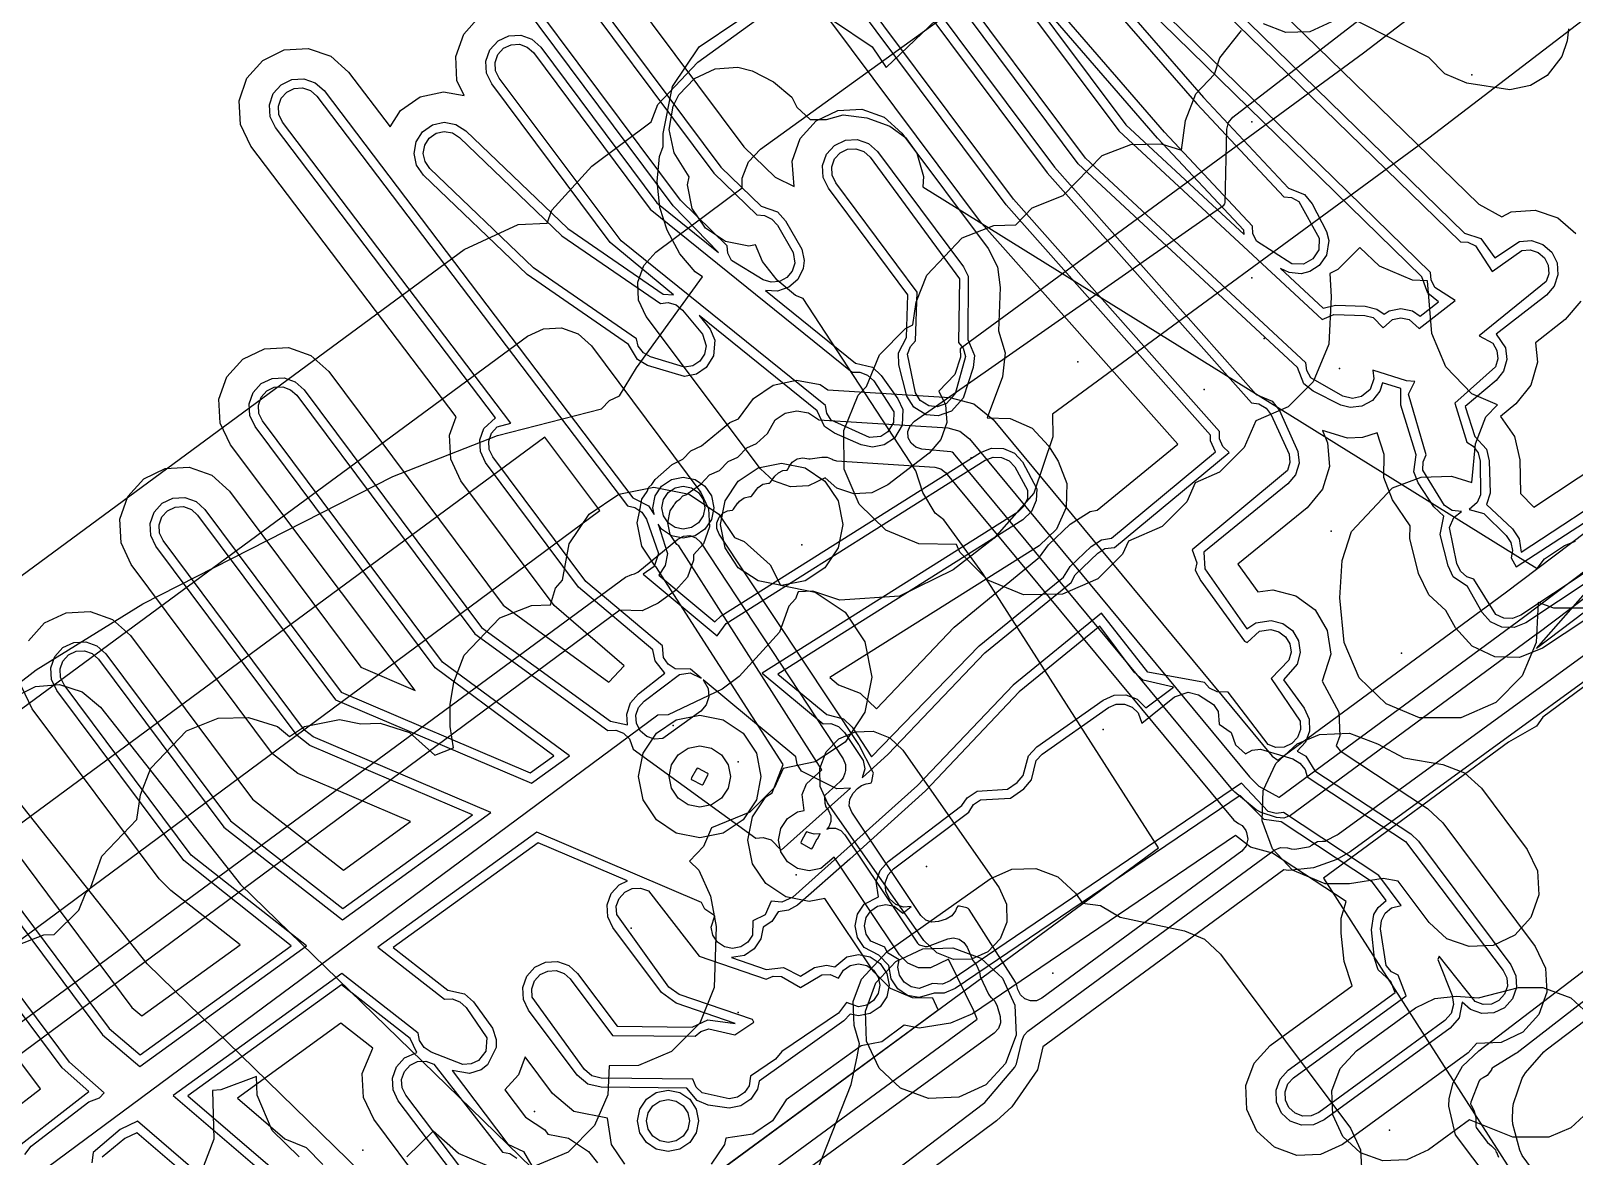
# Model space of a CAD drawing. Header units: metres. Extents: x 8738 to 9560, y -8972 to -7699.
# Drawn here: x 9030.6 to 9081, y -8080.3 to -8043.6 of the extents above; entities that cross this region are included whole.
import ezdxf

# ---------------------------------------------------------------- set-up
doc = ezdxf.new("R2010")
doc.units = ezdxf.units.M
for name, color, linetype in [('AI_GREENING_EXCLUSIONS', 1, 'Continuous'), ('AI_GREENING_LAWN', 82, 'Continuous'), ('AI_GREENING_REJECTED', 6, 'Continuous')]:
    doc.layers.add(name, color=color, linetype=linetype)

msp = doc.modelspace()

# ---------------------------------------------------------------- linework, layer by layer
at = {"layer": 'AI_GREENING_EXCLUSIONS'}
for points in [[(9135.623, -8002.253), (9120.149, -8013.518), (9076.249, -8047.119), (9063.963, -8056.126), (9063.981, -8056.862), (9063.352, -8058.709), (9062.065, -8060.175), (9060.716, -8061.209), (9058.965, -8062.071), (9057.019, -8062.197), (9056.141, -8061.899), (9055.655, -8061.923), (9055.572, -8062.153), (9055.355, -8062.393), (9055.049, -8063.245), (9053.738, -8064.69), (9053.176, -8065.106), (9051.411, -8065.939), (9051.081, -8065.955), (9011.834, -8095.018)], [(9009.423, -8076.766), (9044.757, -8050.755), (9046.514, -8049.937), (9047.463, -8049.893), (9047.614, -8049.47), (9048.923, -8048.024), (9050.858, -8046.587), (9051.08, -8046.019), (9052.379, -8044.636), (9063.247, -8036.78), (9103.775, -8005.955)], [(9118.053, -8010.714), (9074.126, -8044.337), (9060.946, -8053.998), (9060.966, -8054.27), (9060.779, -8054.83), (9060.255, -8055.377), (9060.473, -8055.819), (9060.511, -8056.403), (9060.322, -8056.957), (9059.936, -8057.397), (9058.587, -8058.431), (9058.062, -8058.69), (9057.478, -8058.727), (9056.924, -8058.539), (9056.542, -8058.204), (9055.995, -8058.469), (9055.41, -8058.498), (9054.859, -8058.301), (9054.425, -8057.908), (9050.701, -8052.932), (9050.45, -8052.403), (9050.421, -8051.819), (9050.618, -8051.267), (9051.01, -8050.833), (9053.836, -8048.736), (9053.833, -8048.417), (9054.04, -8047.887), (9054.43, -8047.472), (9065.332, -8039.592)], [(9045.67, -8086.273), (9060.23, -8075.569), (9060.053, -8075.186), (9059.388, -8075.179), (9058.677, -8074.879), (9058.133, -8074.334), (9056.526, -8071.935), (9056.021, -8072.036), (9055.256, -8071.884), (9054.607, -8071.45), (9054.173, -8070.801), (9054.021, -8070.036), (9054.173, -8069.271), (9054.607, -8068.622), (9054.812, -8068.484), (9055.174, -8067.562), (9051.012, -8061.097), (9050.992, -8061.083), (9050.558, -8060.434), (9050.406, -8059.669), (9050.485, -8059.271), (9050.486, -8059.233), (9050.499, -8059.2), (9050.558, -8058.904), (9050.731, -8058.645), (9050.786, -8058.513), (9050.881, -8058.42), (9050.992, -8058.255), (9051.544, -8057.764), (9051.894, -8057.597), (9052.15, -8057.323), (9052.501, -8057.156), (9053.423, -8056.399), (9053.714, -8056.275), (9054.198, -8055.617), (9054.842, -8055.175), (9055.605, -8055.014), (9056.373, -8055.157), (9056.633, -8055.327), (9060.612, -8055.577), (9061.396, -8055.792), (9062.026, -8056.297), (9071.137, -8067.287), (9071.319, -8067.418), (9078.75, -8061.955), (9138.383, -8016.924)], [(9046.259, -8087.08), (9061.502, -8075.875), (9061.4, -8075.6), (9060.567, -8073.913), (9059.976, -8074.204), (9059.591, -8074.2), (9059.236, -8074.05), (9058.964, -8073.777), (9056.83, -8070.591), (9056.404, -8070.96), (9056.021, -8071.036), (9055.638, -8070.96), (9055.314, -8070.743), (9055.097, -8070.419), (9055.021, -8070.036), (9055.097, -8069.653), (9055.314, -8069.329), (9055.638, -8069.112), (9055.861, -8069.068), (9055.795, -8068.544), (9055.932, -8068.189), (9056.433, -8067.736), (9051.764, -8060.42), (9051.699, -8060.376), (9051.482, -8060.052), (9051.406, -8059.669), (9051.482, -8059.286), (9051.598, -8059.112), (9051.616, -8059.071), (9051.646, -8059.041), (9051.699, -8058.962), (9051.791, -8058.897), (9051.893, -8058.796), (9051.993, -8058.755), (9052.482, -8058.41), (9052.769, -8058.11), (9053.088, -8057.969), (9053.376, -8057.669), (9053.695, -8057.528), (9053.982, -8057.229), (9054.302, -8057.087), (9054.655, -8056.757), (9054.914, -8056.315), (9055.236, -8056.095), (9055.617, -8056.014), (9056.001, -8056.086), (9056.328, -8056.299), (9056.336, -8056.31), (9060.549, -8056.575), (9060.941, -8056.683), (9061.256, -8056.935), (9070.398, -8067.962), (9070.708, -8068.27), (9071.361, -8068.624), (9071.366, -8068.624), (9079.347, -8062.757), (9138.983, -8017.725)], [(9057.445, -8039.747), (9063.792, -8048.249), (9070.464, -8055.756), (9070.706, -8055.789), (9070.942, -8055.926), (9071.108, -8056.143), (9071.693, -8057.427), (9071.719, -8057.699), (9071.638, -8057.96), (9068.523, -8060.557), (9068.674, -8060.984), (9068.622, -8061.223), (9068.807, -8061.565), (9070.233, -8063.54), (9070.32, -8063.579), (9070.722, -8063.212), (9071.09, -8063.16), (9071.355, -8063.227), (9071.574, -8063.39), (9071.714, -8063.624), (9071.754, -8063.894), (9071.687, -8064.159), (9071.109, -8064.754), (9072.052, -8066.151), (9072.062, -8066.424), (9071.967, -8066.68), (9071.78, -8066.88), (9071.532, -8066.994), (9071.259, -8067.004), (9071.003, -8066.908), (9069.705, -8065.201), (9069.337, -8065.192), (9069.093, -8065.069), (9068.933, -8064.884), (9067.076, -8064.551), (9065.569, -8062.621), (9062.676, -8064.975), (9059.559, -8068.249), (9055.483, -8071.895), (9055.13, -8072.061), (9054.782, -8072.027), (9054.585, -8072.475), (9054.181, -8072.672), (9054.167, -8073.138), (9054.015, -8073.365), (9053.788, -8073.517), (9053.52, -8073.57), (9053.252, -8073.517), (9053.025, -8073.365), (9052.873, -8073.138), (9052.82, -8072.87), (9052.938, -8072.505), (9052.608, -8072.283), (9052.5, -8072.063), (9047.129, -8069.775), (9041.934, -8073.53), (9044.112, -8075.229), (9044.356, -8075.217), (9044.613, -8075.309), (9044.816, -8075.493), (9045.488, -8076.49), (9045.456, -8076.927), (9045.226, -8077.222), (9044.979, -8077.339), (9044.706, -8077.352), (9043.679, -8076.951), (9043.452, -8076.799), (9043.3, -8076.572), (9043.252, -8076.333), (9040.753, -8074.385), (9035.248, -8078.364), (9038.372, -8081.047)], [(9057.685, -8039.568), (9064.025, -8048.059), (9070.62, -8055.481), (9071.14, -8055.701), (9071.377, -8056.011), (9071.981, -8057.342), (9072.017, -8057.73), (9071.902, -8058.103), (9071.653, -8058.403), (9068.909, -8060.63), (9068.934, -8061.17), (9070.31, -8063.134), (9070.607, -8062.935), (9071.105, -8062.86), (9071.484, -8062.956), (9071.797, -8063.188), (9071.997, -8063.523), (9072.054, -8063.909), (9071.958, -8064.288), (9071.509, -8064.796), (9072.182, -8065.728), (9072.344, -8066.082), (9072.358, -8066.472), (9072.222, -8066.838), (9071.952, -8067.126), (9072.24, -8067.286), (9072.533, -8067.77), (9075.661, -8069.831), (9075.912, -8070.068), (9078.927, -8074.105), (9079.095, -8074.458), (9079.115, -8074.847), (9078.985, -8075.215), (9078.724, -8075.505), (9078.372, -8075.673), (9077.982, -8075.693), (9077.614, -8075.563), (9077.348, -8075.324), (9077.242, -8075.838), (9076.954, -8076.166), (9072.841, -8079.161), (9072.487, -8079.325), (9072.097, -8079.341), (9071.731, -8079.206), (9071.444, -8078.942), (9071.28, -8078.587), (9071.264, -8078.198), (9071.399, -8077.831), (9071.664, -8077.545), (9075.15, -8075.005), (9075.01, -8074.651), (9074.596, -8074.265), (9074.48, -8073.893), (9074.381, -8072.964), (9074.457, -8072.461), (9074.597, -8072.23), (9074.864, -8072.007), (9074.414, -8071.405), (9071.433, -8069.44), (9070.873, -8069.361), (9070.09, -8068.58), (9060.792, -8074.878), (9060.432, -8075.029), (9060.099, -8075.032), (9059.616, -8075.175), (9059.233, -8075.099), (9058.909, -8074.882), (9058.692, -8074.558), (9058.625, -8074.128), (9058.292, -8073.785), (9057.816, -8073.538), (9057.599, -8073.214), (9057.523, -8072.831), (9057.599, -8072.448), (9057.816, -8072.124), (9058.281, -8071.879), (9058.208, -8071.387), (9058.336, -8071.019), (9058.595, -8070.727), (9061.009, -8068.899), (9061.176, -8068.651), (9061.501, -8068.436), (9062.499, -8068.364), (9062.807, -8068.147), (9063.002, -8067.92), (9063.181, -8067.275), (9063.456, -8066.983), (9065.618, -8065.461), (9065.974, -8065.303), (9066.364, -8065.293), (9066.728, -8065.434), (9067.016, -8065.715), (9067.921, -8065.035), (9066.922, -8064.809), (9066.634, -8064.549), (9065.516, -8063.051), (9062.881, -8065.195), (9059.815, -8068.419), (9057.351, -8070.651), (9055.642, -8072.153), (9055.343, -8072.316), (9055.011, -8072.368), (9054.797, -8072.687), (9054.519, -8072.873), (9054.444, -8073.253), (9054.227, -8073.577), (9053.903, -8073.794), (9053.486, -8073.863), (9054.62, -8074.252), (9055.182, -8074.188), (9055.739, -8074.478), (9056.197, -8074.187), (9056.58, -8074.111), (9056.855, -8074.165), (9057.247, -8073.846), (9057.63, -8073.77), (9058.013, -8073.846), (9058.337, -8074.063), (9058.554, -8074.387), (9058.63, -8074.77), (9058.554, -8075.153), (9058.337, -8075.477), (9058.013, -8075.694), (9057.63, -8075.77), (9057.358, -8075.716), (9057.154, -8075.929), (9054.386, -8077.903), (9054.334, -8078.163), (9054.117, -8078.487), (9053.793, -8078.704), (9053.41, -8078.78), (9052.725, -8078.683), (9052.363, -8078.537), (9052.028, -8078.132), (9049.228, -8078.102), (9048.786, -8077.994), (9048.438, -8077.701), (9046.856, -8075.582), (9046.688, -8075.23), (9046.667, -8074.84), (9046.797, -8074.472), (9047.059, -8074.182), (9047.411, -8074.014), (9047.8, -8073.994), (9048.168, -8074.124), (9048.458, -8074.385), (9049.744, -8076.108), (9052.194, -8076.134), (9052.707, -8075.897), (9053.601, -8076.017), (9051.672, -8075.356), (9051.195, -8075.008), (9049.613, -8072.889), (9049.445, -8072.537), (9049.425, -8072.147), (9049.555, -8071.779), (9049.816, -8071.489), (9050.086, -8071.361), (9047.168, -8070.117), (9042.434, -8073.539), (9044.216, -8074.929), (9044.768, -8075.052), (9045.057, -8075.314), (9045.679, -8076.166), (9045.802, -8076.537), (9045.798, -8076.807), (9045.518, -8077.366), (9045.303, -8077.53), (9044.932, -8077.652), (9044.365, -8077.558), (9046.178, -8079.954), (9046.686, -8080.202), (9046.966, -8080.666)], [(9048.643, -8040.372), (9053.891, -8047.401), (9054.911, -8048.392), (9055.533, -8048.694), (9055.468, -8047.864), (9055.729, -8047.129), (9056.251, -8046.549), (9056.955, -8046.213), (9057.734, -8046.172), (9058.47, -8046.433), (9059.05, -8046.955), (9061.861, -8050.72), (9062.167, -8051.32), (9062.257, -8051.987), (9062.207, -8053.404), (9062.417, -8054.126), (9062.331, -8054.902), (9061.834, -8056.25), (9062.585, -8056.27), (9063.297, -8056.588), (9063.834, -8057.154), (9064.154, -8057.662), (9064.433, -8058.39), (9064.412, -8059.17), (9064.095, -8059.883), (9063.528, -8060.42), (9056.698, -8064.724), (9056.981, -8064.958), (9057.681, -8065.234), (9058.214, -8065.749), (9060.751, -8063.082), (9063.538, -8060.792), (9063.834, -8060.396), (9064.541, -8059.719), (9065.2, -8059.3), (9065.429, -8059.26), (9068.054, -8057.11), (9061.646, -8049.888), (9055.281, -8041.363)], [(9061.734, -8040.49), (9066.355, -8046.678), (9070.219, -8050.261), (9070.212, -8050.116), (9067.398, -8047.118), (9064.062, -8043.276)], [(9028.351, -8070.231), (9032.946, -8076.385), (9034.157, -8077.425), (9039.603, -8073.488), (9035.838, -8070.522), (9031.689, -8064.964), (9031.572, -8064.718), (9031.557, -8064.445), (9031.649, -8064.188), (9031.831, -8063.985), (9032.078, -8063.867), (9032.351, -8063.853), (9032.608, -8063.944), (9032.811, -8064.127), (9036.904, -8069.609), (9040.784, -8072.634), (9045.626, -8069.134), (9039.827, -8066.663), (9039.541, -8066.437), (9034.925, -8060.255), (9034.808, -8060.009), (9034.794, -8059.736), (9034.885, -8059.479), (9035.068, -8059.276), (9035.314, -8059.158), (9035.587, -8059.144), (9035.844, -8059.235), (9036.047, -8059.418), (9040.55, -8065.449), (9046.95, -8068.176), (9048.195, -8067.277), (9044.047, -8064.224), (9038.165, -8056.346), (9038.048, -8056.1), (9038.034, -8055.827), (9038.125, -8055.569), (9038.308, -8055.366), (9038.554, -8055.249), (9038.827, -8055.235), (9039.084, -8055.326), (9039.287, -8055.509), (9045.105, -8063.302), (9049.44, -8066.451), (9049.701, -8066.441), (9049.957, -8066.536), (9050.157, -8066.722), (9050.275, -8067.057), (9054.275, -8069.963), (9054.518, -8069.943), (9054.778, -8070.027), (9055.11, -8070.358), (9057.373, -8068.339), (9056.925, -8068.352), (9055.771, -8067.781), (9055.626, -8067.55), (9055.585, -8067.309), (9052.555, -8064.794), (9052.723, -8065.084), (9052.743, -8065.356), (9052.657, -8065.615), (9052.478, -8065.822), (9051.244, -8066.717), (9050.972, -8066.737), (9050.713, -8066.651), (9050.506, -8066.472), (9050.383, -8066.228), (9050.363, -8065.956), (9050.449, -8065.697), (9050.628, -8065.49), (9051.78, -8064.623), (9052.134, -8064.575), (9052.492, -8064.741), (9052.142, -8064.451), (9051.641, -8064.444), (9051.414, -8064.292), (9051.262, -8064.065), (9051.23, -8063.693), (9048.731, -8061.593), (9045.691, -8057.521), (9045.573, -8057.275), (9045.559, -8057.002), (9045.65, -8056.745), (9045.833, -8056.542), (9046.276, -8056.414), (9038.826, -8046.59), (9038.706, -8046.345), (9038.69, -8046.072), (9038.779, -8045.814), (9038.961, -8045.61), (9039.206, -8045.49), (9039.479, -8045.474), (9039.737, -8045.563), (9039.941, -8045.745), (9050.089, -8059.118), (9050.328, -8059.168), (9050.553, -8059.323), (9050.702, -8059.553), (9051.097, -8060.679), (9050.954, -8061.103), (9050.595, -8061.347), (9053.017, -8063.357), (9053.309, -8062.959), (9061.769, -8057.628), (9062.024, -8057.53), (9062.297, -8057.538), (9062.546, -8057.649), (9062.734, -8057.847), (9063.152, -8058.61), (9063.145, -8058.883), (9063.033, -8059.132), (9062.835, -8059.32), (9054.489, -8064.579), (9056.479, -8066.232), (9056.724, -8066.227), (9056.978, -8066.327), (9057.174, -8066.517), (9057.787, -8067.435), (9057.832, -8067.704), (9057.753, -8067.995), (9058.601, -8067.228), (9061.758, -8063.917), (9064.577, -8061.623), (9064.707, -8061.366), (9065.44, -8060.658), (9065.67, -8060.512), (9065.991, -8060.476), (9069.729, -8057.374), (9069.529, -8057.181), (9069.421, -8056.931), (9069.417, -8056.686), (9062.688, -8049.11), (9056.323, -8040.585)], [(9028.591, -8070.051), (9033.166, -8076.179), (9034.173, -8077.044), (9039.103, -8073.479), (9035.598, -8070.701), (9031.449, -8065.144), (9031.281, -8064.792), (9031.261, -8064.402), (9031.391, -8064.034), (9031.652, -8063.744), (9032.004, -8063.576), (9032.394, -8063.556), (9032.762, -8063.686), (9033.052, -8063.947), (9037.12, -8069.397), (9040.791, -8072.259), (9045.02, -8069.202), (9039.71, -8066.939), (9039.301, -8066.617), (9034.685, -8060.435), (9034.517, -8060.083), (9034.497, -8059.693), (9034.627, -8059.325), (9034.888, -8059.035), (9035.24, -8058.867), (9035.63, -8058.847), (9035.998, -8058.977), (9036.288, -8059.238), (9040.742, -8065.204), (9046.912, -8067.834), (9047.684, -8067.276), (9043.807, -8064.404), (9037.925, -8056.526), (9037.757, -8056.173), (9037.737, -8055.784), (9037.867, -8055.416), (9038.128, -8055.126), (9038.48, -8054.958), (9038.87, -8054.938), (9039.238, -8055.068), (9039.528, -8055.329), (9045.319, -8063.086), (9049.53, -8066.145), (9050.091, -8066.272), (9050.066, -8065.919), (9050.188, -8065.549), (9050.443, -8065.253), (9051.311, -8064.577), (9050.985, -8064.18), (9050.914, -8063.821), (9048.49, -8061.773), (9045.45, -8057.701), (9045.282, -8057.349), (9045.262, -8056.959), (9045.392, -8056.591), (9045.771, -8056.245), (9038.587, -8046.772), (9038.416, -8046.421), (9038.393, -8046.031), (9038.521, -8045.662), (9038.78, -8045.371), (9039.13, -8045.2), (9039.52, -8045.177), (9039.889, -8045.304), (9040.181, -8045.563), (9050.266, -8058.854), (9050.768, -8059.114), (9050.953, -8059.399), (9050.909, -8059.178), (9050.985, -8058.795), (9051.202, -8058.471), (9051.526, -8058.254), (9051.909, -8058.178), (9052.292, -8058.254), (9052.616, -8058.471), (9052.833, -8058.795), (9052.909, -8059.178), (9052.833, -8059.561), (9052.616, -8059.885), (9052.292, -8060.102), (9051.909, -8060.178), (9051.526, -8060.102), (9051.202, -8059.885), (9051.092, -8059.72), (9051.397, -8060.679), (9051.321, -8061.062), (9051.107, -8061.382), (9052.94, -8062.903), (9053.149, -8062.705), (9061.609, -8057.374), (9061.973, -8057.235), (9062.363, -8057.245), (9062.72, -8057.404), (9062.988, -8057.687), (9063.448, -8058.559), (9063.437, -8058.949), (9063.278, -8059.305), (9062.995, -8059.574), (9054.999, -8064.613), (9056.592, -8065.935), (9057.14, -8066.075), (9057.421, -8066.346), (9058.059, -8067.314), (9061.569, -8063.684), (9064.321, -8061.445), (9064.541, -8061.103), (9065.232, -8060.442), (9065.562, -8060.232), (9065.887, -8060.175), (9069.29, -8057.359), (9069.128, -8056.994), (9069.125, -8056.809), (9062.447, -8049.29), (9056.082, -8040.764)], [(9047.842, -8040.97), (9053.137, -8048.063), (9054.448, -8049.335), (9054.983, -8049.517), (9055.242, -8049.809), (9055.775, -8050.737), (9055.851, -8051.105), (9055.818, -8051.374), (9055.647, -8051.724), (9055.356, -8051.983), (9054.987, -8052.111), (9054.597, -8052.087), (9057.537, -8054.461), (9058.086, -8054.593), (9058.371, -8054.86), (9058.914, -8055.62), (9059.075, -8055.976), (9059.06, -8056.484), (9058.801, -8056.913), (9058.469, -8057.131), (9058.085, -8057.202), (9057.718, -8057.126), (9056.846, -8056.749), (9056.525, -8056.527), (9056.28, -8056.017), (9052.425, -8052.904), (9052.79, -8053.35), (9052.79, -8053.35), (9052.935, -8053.712), (9052.899, -8054.219), (9052.66, -8054.603), (9052.335, -8054.82), (9051.952, -8054.896), (9050.745, -8054.54), (9050.408, -8054.344), (9050.123, -8053.855), (9046.808, -8051.568), (9043.423, -8048.319), (9043.2, -8048), (9043.116, -8047.618), (9043.184, -8047.234), (9043.394, -8046.906), (9043.714, -8046.682), (9044.095, -8046.598), (9044.48, -8046.667), (9044.808, -8046.877), (9048.133, -8050.069), (9051.253, -8052.205), (9051.588, -8052.229), (9049.522, -8050.52), (9045.655, -8045.34), (9045.487, -8044.988), (9045.466, -8044.598), (9045.596, -8044.23), (9045.858, -8043.94), (9046.21, -8043.772), (9046.599, -8043.752), (9046.967, -8043.882), (9047.257, -8044.143), (9051.049, -8049.223), (9053.062, -8050.848), (9051.582, -8049.323), (9046.239, -8042.167)], [(9061.494, -8040.669), (9066.131, -8046.88), (9072.771, -8053.036), (9073.149, -8052.874), (9074.167, -8052.904), (9074.433, -8052.967), (9074.765, -8053.304), (9075.072, -8053.033), (9075.34, -8052.98), (9075.608, -8053.033), (9075.933, -8053.331), (9077.115, -8052.41), (9077.115, -8052.41), (9076.455, -8051.987), (9076.329, -8051.745), (9076.308, -8051.501), (9067.306, -8042.715)], [(9069.376, -8040.974), (9077.886, -8049.269), (9078.635, -8049.682), (9078.946, -8049.525), (9079.724, -8049.468), (9080.465, -8049.713), (9081.056, -8050.223)], [(9047.601, -8041.15), (9052.911, -8048.261), (9054.312, -8049.622), (9054.556, -8049.637), (9054.802, -8049.756), (9054.983, -8049.96), (9055.493, -8050.843), (9055.547, -8051.195), (9055.465, -8051.456), (9055.29, -8051.665), (9055.048, -8051.792), (9054.776, -8051.816), (9054.515, -8051.735), (9053.486, -8051.112), (9053.359, -8050.87), (9053.337, -8050.627), (9051.822, -8049.144), (9046.479, -8041.987)], [(9083.488, -8059.877), (9079.253, -8062.685), (9078.989, -8062.791), (9078.704, -8062.783), (9078.447, -8062.663), (9077.723, -8061.515), (9077.493, -8061.434), (9077.29, -8061.251), (9077.172, -8061.005), (9076.928, -8059.827), (9077.066, -8059.499), (9077.316, -8059.303), (9077.012, -8059.267), (9076.763, -8059.107), (9076.061, -8057.956), (9076.065, -8057.682), (9076.162, -8057.458), (9075.594, -8055.473), (9075.796, -8055.054), (9075.53, -8055.037), (9074.426, -8054.689), (9074.463, -8054.972), (9074.333, -8055.323), (9074.058, -8055.549), (9073.766, -8055.613), (9073.445, -8055.535), (9072.401, -8054.936), (9072.269, -8054.697), (9072.241, -8054.454), (9065.047, -8047.768), (9060.372, -8041.507)], [(9056.784, -8043.266), (9058.081, -8044.134), (9058.533, -8044.81), (9061.579, -8041.89)], [(9083.653, -8060.127), (9079.418, -8062.935), (9079.041, -8063.086), (9078.635, -8063.075), (9078.267, -8062.903), (9077.998, -8062.599), (9077.514, -8061.753), (9077.05, -8061.431), (9076.881, -8061.078), (9076.628, -8060.054), (9076.745, -8059.459), (9076.419, -8059.156), (9075.911, -8058.372), (9075.766, -8058.01), (9075.845, -8057.45), (9075.337, -8055.834), (9075.34, -8055.291), (9074.74, -8055.102), (9074.654, -8055.372), (9074.411, -8055.677), (9074.07, -8055.866), (9073.682, -8055.909), (9073.383, -8055.837), (9072.477, -8055.373), (9072.172, -8055.13), (9071.962, -8054.605), (9064.807, -8047.948), (9060.132, -8041.686)], [(9065.572, -8041.964), (9068.895, -8045.792), (9071.67, -8048.747), (9072.197, -8048.953), (9072.442, -8049.256), (9072.914, -8050.165), (9072.986, -8050.458), (9072.914, -8050.931), (9072.675, -8051.277), (9072.373, -8051.472), (9072.08, -8051.544), (9071.692, -8051.503), (9071.412, -8051.367), (9072.808, -8052.661), (9073.21, -8052.572), (9074.178, -8052.604), (9074.557, -8052.694), (9074.557, -8052.694), (9074.795, -8052.864), (9074.957, -8052.756), (9075.34, -8052.68), (9075.723, -8052.756), (9075.97, -8052.922), (9076.571, -8052.453), (9076.221, -8052.175), (9076.025, -8051.645), (9067.066, -8042.895)], [(9068.395, -8041.834), (9077.285, -8050.499), (9077.529, -8050.514), (9077.774, -8050.634), (9078.321, -8051.468), (9079.292, -8050.778), (9079.565, -8050.758), (9079.824, -8050.844), (9080.031, -8051.022), (9080.154, -8051.266), (9080.174, -8051.539), (9080.088, -8051.798), (9077.903, -8053.57), (9078.346, -8053.807), (9078.477, -8054.047), (9078.507, -8054.318), (9078.431, -8054.581), (9077.099, -8055.77), (9077.497, -8057.038), (9077.705, -8057.167), (9077.864, -8057.389), (9077.926, -8057.655), (9077.943, -8058.758), (9077.835, -8059.009), (9077.568, -8059.235), (9078.048, -8059.373), (9078.777, -8060.086), (9078.93, -8060.312), (9078.984, -8060.58), (9078.938, -8060.819), (9079.102, -8061.105), (9082.947, -8058.614)], [(9068.622, -8041.635), (9077.421, -8050.212), (9077.956, -8050.395), (9078.408, -8051.02), (9079.212, -8050.489), (9079.602, -8050.461), (9079.972, -8050.583), (9080.267, -8050.838), (9080.443, -8051.187), (9080.471, -8051.576), (9080.349, -8051.946), (9080.094, -8052.242), (9078.456, -8053.519), (9078.763, -8053.956), (9078.806, -8054.344), (9078.697, -8054.719), (9078.453, -8055.023), (9077.445, -8055.871), (9077.753, -8056.851), (9078.137, -8057.265), (9078.226, -8057.645), (9078.254, -8058.7), (9078.142, -8059.077), (9078.988, -8059.872), (9079.206, -8060.196), (9079.274, -8060.631), (9082.659, -8058.415)], [(9028.146, -8066.511), (9030.777, -8064.47), (9034.263, -8062.319), (9042.425, -8058.156), (9045.842, -8056.822), (9049.233, -8055.947), (9049.496, -8055.684), (9049.826, -8055.525), (9050.384, -8054.611), (9052.538, -8051.642), (9052.292, -8051.477), (9051.795, -8050.887), (9051.384, -8050.12), (9051.148, -8049.378), (9051.058, -8048.529), (9051.132, -8047.717), (9051.253, -8047.388), (9051.253, -8046.962), (9051.557, -8045.431), (9052.425, -8044.134), (9053.722, -8043.266)], [(9030.532, -8063.523), (9031.054, -8062.943), (9031.758, -8062.607), (9032.537, -8062.566), (9033.273, -8062.827), (9033.853, -8063.349), (9037.841, -8068.691), (9040.814, -8071.009), (9043, -8069.428), (9039.318, -8067.859), (9038.499, -8067.215), (9033.884, -8061.033), (9033.548, -8060.329), (9033.507, -8059.549), (9033.768, -8058.814), (9034.29, -8058.234), (9034.994, -8057.898), (9035.774, -8057.857), (9036.509, -8058.118), (9037.089, -8058.64), (9041.382, -8064.39), (9043.148, -8065.143), (9037.124, -8057.124), (9036.788, -8056.42), (9036.747, -8055.64), (9037.008, -8054.905), (9037.53, -8054.325), (9038.234, -8053.989), (9039.013, -8053.948), (9039.749, -8054.209), (9040.329, -8054.731), (9046.029, -8062.366), (9049.477, -8064.871), (9049.981, -8064.346), (9047.689, -8062.371), (9044.649, -8058.299), (9044.313, -8057.595), (9044.272, -8056.816), (9044.487, -8056.209), (9037.79, -8047.376), (9037.449, -8046.674), (9037.402, -8045.895), (9037.657, -8045.157), (9038.175, -8044.574), (9038.877, -8044.233), (9039.656, -8044.186), (9040.394, -8044.441), (9040.977, -8044.959), (9042.332, -8046.746), (9042.673, -8046.213), (9043.313, -8045.766), (9044.075, -8045.598), (9044.748, -8045.718), (9044.517, -8045.234), (9044.477, -8044.454), (9044.737, -8043.719), (9045.259, -8043.139)], [(9073.079, -8043.321), (9072.367, -8043.64), (9071.587, -8043.663), (9070.858, -8043.385)], [(9080.813, -8043.544), (9080.773, -8043.941), (9080.595, -8044.451), (9080.113, -8045.064), (9079.578, -8045.392), (9078.9, -8045.542), (9077.5, -8045.319), (9076.781, -8045.018), (9076.251, -8044.484), (9073.449, -8043.058)], [(9081.521, -8062.464), (9080.334, -8062.464), (9079.829, -8062.271), (9079.754, -8063.58), (9079.301, -8064.663), (9078.446, -8065.54), (9077.295, -8066.038), (9075.945, -8066.038), (9074.861, -8065.585), (9073.984, -8064.73), (9073.486, -8063.58), (9073.353, -8062.126), (9073.421, -8060.904), (9073.732, -8059.957), (9075.069, -8058.527), (9076, -8058.177), (9076.994, -8058.15), (9077.656, -8058.36), (9077.778, -8057.091), (9078.117, -8056.216), (9078.492, -8055.822), (9077.661, -8055.457), (9076.806, -8054.58), (9076.353, -8053.497), (9076.212, -8051.769), (9075.723, -8051.752), (9074.64, -8051.299), (9074.002, -8050.683), (9073.283, -8051.401), (9073.017, -8051.53), (9073.066, -8052.298), (9072.989, -8053.843), (9072.474, -8055.075), (9071.663, -8055.885), (9070.606, -8056.345), (9070.226, -8057.213), (9069.416, -8058.023), (9068.629, -8058.369), (9068.353, -8058.988), (9067.543, -8059.798), (9066.443, -8060.276), (9066.25, -8060.694), (9065.44, -8061.505), (9064.29, -8062.003), (9063.021, -8062.019), (9061.856, -8061.55), (9060.934, -8060.627), (9060.828, -8060.376), (9059.604, -8060.362), (9058.521, -8059.908), (9057.653, -8059.059), (9057.161, -8057.919), (9057.147, -8056.661), (9057.615, -8055.508), (9057.615, -8055.508), (9057.887, -8055.217), (9058.316, -8054.192), (9059.165, -8053.324), (9059.4, -8053.211), (9059.517, -8052.467), (9059.857, -8051.592), (9061.017, -8050.37), (9062.047, -8049.963), (9062.769, -8049.944), (9063.298, -8049.387), (9064.318, -8048.982), (9065.591, -8047.678), (9066.522, -8047.327), (9067.517, -8047.301), (9068.18, -8047.511), (9068.308, -8046.543), (9068.647, -8045.667), (9069.253, -8045.029), (9069.425, -8044.497), (9070.14, -8043.602)], [(9047.904, -8084.644), (9067.424, -8070.28), (9061.686, -8061.328), (9060.42, -8059.572), (9060.13, -8059.355), (9059.731, -8058.684), (9059.501, -8057.976), (9055.822, -8052.35), (9055.577, -8052.247), (9054.976, -8051.755), (9054.493, -8051.142), (9054.263, -8050.601), (9054.05, -8050.643), (9053.285, -8050.491), (9052.636, -8050.057), (9052.202, -8049.408), (9052.05, -8048.643), (9052.103, -8048.377), (9051.613, -8047.598), (9051.442, -8046.836), (9051.575, -8046.067), (9051.761, -8045.702), (9052.273, -8045.163), (9052.947, -8044.848), (9053.689, -8044.801), (9054.16, -8044.92), (9054.851, -8045.276), (9055.45, -8045.775), (9055.62, -8046.098), (9056.052, -8046.509), (9056.583, -8046.509), (9057.131, -8046.357), (9057.906, -8046.453), (9058.655, -8046.724), (9059.167, -8047.095), (9059.54, -8047.61), (9059.748, -8048.362), (9059.735, -8048.705), (9079.797, -8061.165), (9080.031, -8060.843), (9080.683, -8060.415), (9081.039, -8060.271)], [(9047.904, -8084.644), (9067.424, -8070.28), (9061.686, -8061.328), (9060.42, -8059.572), (9060.13, -8059.355), (9059.731, -8058.684), (9059.501, -8057.976), (9055.822, -8052.35), (9055.577, -8052.247), (9054.976, -8051.755), (9054.493, -8051.142), (9054.263, -8050.601), (9054.05, -8050.643), (9053.285, -8050.491), (9052.636, -8050.057), (9052.202, -8049.408), (9052.05, -8048.643), (9052.103, -8048.377), (9051.613, -8047.598), (9051.442, -8046.836), (9051.575, -8046.067), (9051.761, -8045.702), (9052.273, -8045.163), (9052.947, -8044.848), (9053.689, -8044.801), (9054.16, -8044.92), (9054.851, -8045.276), (9055.45, -8045.775), (9055.62, -8046.098), (9056.052, -8046.509), (9056.583, -8046.509), (9057.131, -8046.357), (9057.906, -8046.453), (9058.655, -8046.724), (9059.167, -8047.095), (9059.54, -8047.61), (9059.748, -8048.362), (9059.735, -8048.705), (9079.797, -8061.165), (9080.031, -8060.843), (9080.683, -8060.415), (9081.039, -8060.271)], [(9081.219, -8052.439), (9080.709, -8053.03), (9079.732, -8053.792), (9079.802, -8054.431), (9079.584, -8055.18), (9079.097, -8055.789), (9078.599, -8056.207), (9079.048, -8056.852), (9079.226, -8057.611), (9079.243, -8058.718), (9079.687, -8059.158), (9081.866, -8057.713)], [(9010.585, -8080.256), (9046.821, -8053.581), (9047.348, -8053.336), (9047.929, -8053.309), (9048.476, -8053.505), (9048.908, -8053.895), (9052.485, -8058.687), (9052.737, -8059.216), (9052.767, -8059.802), (9052.57, -8060.355), (9052.238, -8060.721), (9052.246, -8060.893), (9052.049, -8061.444), (9051.655, -8061.877), (9051.093, -8062.293), (9050.563, -8062.543), (9049.837, -8062.521), (9009.751, -8092.206)], [(9009.171, -8088.902), (9049.18, -8059.275), (9047.392, -8056.879), (9027.144, -8071.799)], [(9084.206, -8060.96), (9079.971, -8063.769), (9079.217, -8064.071), (9078.405, -8064.048), (9077.669, -8063.704), (9077.13, -8063.096), (9076.808, -8062.532), (9076.249, -8062.029), (9075.912, -8061.325), (9075.636, -8060.181), (9075.648, -8059.77), (9075.072, -8058.917), (9074.783, -8058.192), (9074.793, -8057.44), (9074.572, -8056.737), (9074.083, -8056.888), (9073.598, -8056.906), (9072.786, -8056.658), (9072.94, -8057.057), (9073.012, -8057.834), (9072.781, -8058.579), (9072.283, -8059.18), (9070.016, -8061.019), (9070.669, -8061.923), (9071.156, -8061.862), (9071.912, -8062.052), (9072.539, -8062.518), (9072.939, -8063.188), (9073.052, -8063.96), (9072.772, -8064.837), (9073.317, -8065.852), (9073.345, -8066.632), (9073.226, -8066.951), (9073.355, -8067.114), (9076.211, -8068.996), (9076.714, -8069.47), (9079.728, -8073.507), (9080.064, -8074.212), (9080.105, -8074.991), (9079.844, -8075.726), (9079.322, -8076.306), (9078.618, -8076.642), (9077.808, -8076.672), (9077.543, -8076.974), (9073.43, -8079.97), (9072.721, -8080.297), (9071.942, -8080.329), (9071.209, -8080.059), (9070.636, -8079.53), (9070.308, -8078.822), (9070.277, -8078.042), (9070.546, -8077.31), (9071.075, -8076.736), (9073.753, -8074.786), (9073.486, -8073.999), (9073.386, -8073.07), (9073.394, -8072.585), (9073.558, -8072.038), (9071.154, -8070.454), (9070.428, -8070.257), (9069.946, -8069.885), (9061.353, -8075.706), (9060.634, -8076.009), (9059.616, -8076.175), (9059.117, -8076.076), (9058.395, -8076.618), (9057.722, -8076.752), (9055.264, -8078.514), (9054.824, -8079.194), (9054.175, -8079.628), (9053.299, -8079.758), (9053.258, -8079.965), (9052.824, -8080.614)], [(9029.993, -8073.526), (9031.022, -8073.119), (9031.36, -8073.11), (9032.175, -8072.315), (9032.402, -8071.752), (9032.547, -8071.599), (9032.922, -8070.56), (9034.066, -8069.357), (9034.186, -8068.557), (9034.525, -8067.682), (9035.686, -8066.46), (9036.715, -8066.053), (9037.71, -8066.026), (9038.658, -8066.326), (9039.048, -8066.651), (9039.537, -8066.324), (9040.685, -8066.095), (9041.377, -8066.233), (9042.015, -8066.216), (9042.963, -8066.516), (9043.796, -8067.26), (9044.408, -8067.016), (9044.3, -8066.318), (9044.301, -8065.6), (9044.417, -8064.874), (9044.756, -8063.998), (9045.917, -8062.777), (9046.947, -8062.369), (9047.576, -8062.352), (9047.739, -8061.804), (9047.96, -8061.546), (9048.18, -8060.358), (9048.831, -8059.385), (9049.804, -8058.734), (9050.952, -8058.506), (9052.1, -8058.734), (9053.073, -8059.385), (9053.584, -8060.149), (9053.897, -8060.279), (9054.747, -8061.047), (9055.083, -8061.71), (9056.217, -8061.936), (9057.19, -8062.586), (9057.84, -8063.559), (9058.069, -8064.707), (9057.84, -8065.855), (9057.19, -8066.829), (9056.217, -8067.479), (9055.166, -8067.688), (9054.888, -8068.31), (9054.078, -8069.12), (9052.827, -8069.635), (9052.572, -8070.243), (9052.114, -8070.723), (9052.416, -8071.009), (9052.802, -8071.865), (9052.984, -8072.854), (9052.919, -8074.846), (9052.449, -8076.011), (9051.527, -8076.933), (9050.443, -8077.386), (9049.488, -8077.403), (9049.442, -8078.342), (9049.006, -8079.344), (9048.151, -8080.221), (9046.875, -8080.747)], [(9086.755, -8060.903), (9073.69, -8070.417), (9073.249, -8070.663), (9072.484, -8070.939), (9071.674, -8071.023), (9071.514, -8070.998), (9063.65, -8076.778), (9063.47, -8077.53), (9062.641, -8078.741), (9062.132, -8079.196), (9057.313, -8082.792), (9051.892, -8086.973), (9033.491, -8100.485), (9017.902, -8112.401)], [(9029.393, -8069.453), (9033.902, -8075.493), (9034.226, -8075.771), (9037.438, -8073.449), (9035.17, -8071.68), (9034.797, -8071.299), (9030.648, -8065.742), (9030.312, -8065.038)], [(9030.063, -8065.368), (9030.758, -8065.012), (9031.536, -8064.949), (9032.278, -8065.189), (9032.873, -8065.694), (9037.454, -8071.482), (9048.552, -8082.279), (9049.176, -8082.356), (9049.898, -8082.659), (9050.677, -8083.36), (9051.14, -8084.32), (9051.198, -8084.612), (9051.198, -8085.404), (9050.837, -8086.418), (9050.136, -8087.197), (9049.176, -8087.66), (9048.884, -8087.718), (9047.8, -8087.66), (9047.078, -8087.357), (9046.299, -8086.656), (9045.836, -8085.696), (9045.762, -8085.146), (9034.398, -8074.066), (9029.737, -8068.177)], [(9081.525, -8064.872), (9079.98, -8066.016), (9079.772, -8066.313), (9078.855, -8066.835), (9072.816, -8071.279), (9093.432, -8103.446)], [(9081.525, -8064.872), (9079.98, -8066.016), (9079.772, -8066.313), (9078.855, -8066.835), (9072.816, -8071.279), (9093.432, -8103.446)], [(9081.143, -8086.395), (9080.76, -8086.319), (9080.436, -8086.102), (9080.219, -8085.778), (9080.143, -8085.395), (9080.219, -8085.012), (9080.436, -8084.688), (9080.709, -8084.505), (9079.922, -8083.359), (9077.129, -8079.655), (9076.905, -8078.712), (9076.919, -8078.467), (9077.044, -8077.959), (9077.354, -8077.411), (9077.892, -8076.916), (9089.005, -8068.435)], [(9026.496, -8082.891), (9032.492, -8078.236), (9031.63, -8077.464), (9026.989, -8071.248)], [(9030.412, -8080.295), (9030.612, -8080.026), (9032.492, -8078.576), (9032.85, -8078.444), (9032.999, -8078.277), (9031.87, -8077.285), (9027.229, -8071.068)], [(9055.85, -8081.924), (9057.388, -8078.006), (9057.589, -8077.112), (9057.663, -8076.687), (9057.485, -8076.08), (9057.459, -8075.3), (9057.733, -8074.569), (9058.559, -8073.682), (9061.931, -8071.294), (9062.64, -8070.976), (9063.417, -8070.953), (9064.144, -8071.228), (9064.711, -8071.759), (9064.941, -8072.088), (9065.527, -8072.169), (9066.176, -8072.548), (9068.27, -8072.997), (9068.931, -8073.269), (9069.454, -8073.756), (9073.693, -8079.434), (9074.028, -8080.138), (9074.069, -8080.917)], [(9029.819, -8078.996), (9030.913, -8078.152), (9026.187, -8071.846)], [(9044.613, -8081.199), (9042.602, -8078.541), (9042.434, -8078.188), (9042.414, -8077.799), (9042.544, -8077.431), (9042.805, -8077.141), (9043.212, -8076.97), (9042.986, -8076.506), (9040.746, -8074.76), (9035.732, -8078.384), (9038.49, -8080.753)], [(9081.595, -8078.775), (9080.896, -8079.422), (9080.173, -8079.724), (9078.993, -8079.724), (9077.587, -8079.167), (9076.242, -8080.147), (9075.533, -8080.474), (9074.754, -8080.506), (9074.021, -8080.236), (9073.448, -8079.707), (9073.12, -8078.999), (9073.089, -8078.219), (9073.358, -8077.487), (9073.887, -8076.913), (9075.823, -8075.503), (9076.449, -8075.198), (9077.142, -8075.125), (9077.872, -8075.177), (9079.187, -8074.843), (9079.187, -8074.843), (9079.979, -8074.843), (9080.896, -8075.184), (9081.595, -8075.831)], [(9043.428, -8081.315), (9041.801, -8079.139), (9041.465, -8078.434), (9041.424, -8077.655), (9041.769, -8076.826), (9040.723, -8076.01), (9037.346, -8078.452), (9038.895, -8079.783), (9039.59, -8080.07), (9040.142, -8080.621)], [(9044.912, -8081.093), (9042.843, -8078.361), (9042.725, -8078.115), (9042.711, -8077.842), (9042.802, -8077.584), (9042.985, -8077.381), (9043.231, -8077.264), (9043.504, -8077.25), (9043.762, -8077.341), (9046.007, -8080.221), (9046.247, -8080.266), (9046.476, -8080.416)], [(9049.996, -8080.614), (9049.562, -8079.965), (9049.429, -8079.105), (9048.333, -8078.886), (9047.636, -8078.299), (9046.744, -8077.104), (9046.524, -8077.689), (9046.078, -8078.181), (9046.758, -8079.076), (9047.387, -8079.489), (9047.481, -8079.627), (9048.165, -8079.763), (9048.814, -8080.197), (9049.107, -8080.567)], [(9039.365, -8080.367), (9038.488, -8079.511), (9037.989, -8078.361), (9037.973, -8077.747), (9036.802, -8078.184), (9036.539, -8078.203), (9036.575, -8079.795), (9036.238, -8080.671)], [(9037.46, -8082.109), (9034.082, -8079.207), (9033.522, -8079.484), (9032.637, -8080.233), (9032.637, -8080.233), (9032.597, -8080.568)], [(9037.186, -8082.27), (9034.066, -8079.589), (9033.67, -8079.773), (9032.934, -8080.382)], [(9045.65, -8080.723), (9044.566, -8080.266), (9043.743, -8079.528), (9042.882, -8080.367)]]:
    msp.add_lwpolyline(points, dxfattribs=at)
for points in [[(9111.666, -8039.643), (9105.286, -8044.47), (9105.286, -8044.47), (9079.766, -8063.776), (9101.359, -8039.245), (9081.723, -8013.122), (9111.666, -8039.643)], [(9064.118, -8042.571), (9064.19, -8042.307), (9064.358, -8042.091), (9064.595, -8041.956), (9064.866, -8041.922), (9065.129, -8041.994), (9065.345, -8042.161), (9068.673, -8045.993), (9071.522, -8049.027), (9071.765, -8049.053), (9072.005, -8049.183), (9072.67, -8050.382), (9072.658, -8050.757), (9072.469, -8051.058), (9072.156, -8051.228), (9071.782, -8051.216), (9070.627, -8050.477), (9070.512, -8050.229), (9070.501, -8049.985), (9067.625, -8046.921), (9064.288, -8043.079), (9064.153, -8042.842), (9064.118, -8042.571)], [(9045.763, -8044.641), (9045.854, -8044.384), (9046.037, -8044.181), (9046.284, -8044.063), (9046.556, -8044.049), (9046.814, -8044.14), (9047.017, -8044.323), (9050.831, -8049.432), (9057.428, -8054.759), (9057.672, -8054.751), (9057.928, -8054.848), (9058.127, -8055.035), (9058.782, -8056.044), (9058.772, -8056.4), (9058.591, -8056.7), (9058.358, -8056.852), (9057.986, -8056.892), (9056.741, -8056.318), (9056.592, -8056.088), (9056.549, -8055.848), (9049.883, -8050.466), (9045.895, -8045.16), (9045.777, -8044.914), (9045.763, -8044.641)], [(9044.37, -8046.946), (9044.601, -8047.093), (9047.944, -8050.302), (9051.168, -8052.511), (9051.411, -8052.484), (9051.674, -8052.56), (9051.887, -8052.73), (9052.539, -8053.514), (9052.652, -8053.896), (9052.599, -8054.164), (9052.447, -8054.391), (9052.22, -8054.543), (9051.952, -8054.596), (9050.842, -8054.256), (9050.606, -8054.119), (9050.44, -8053.902), (9050.377, -8053.666), (9047.016, -8051.352), (9043.631, -8048.103), (9043.475, -8047.879), (9043.416, -8047.612), (9043.464, -8047.343), (9043.611, -8047.113), (9043.835, -8046.957), (9044.102, -8046.898), (9044.37, -8046.946)], [(9059.246, -8052.233), (9056.646, -8048.75), (9056.478, -8048.397), (9056.458, -8048.008), (9056.588, -8047.64), (9056.849, -8047.35), (9057.201, -8047.182), (9057.591, -8047.162), (9057.959, -8047.292), (9058.249, -8047.553), (9061.06, -8051.318), (9061.213, -8051.618), (9061.196, -8053.693), (9061.42, -8054.212), (9061.378, -8054.6), (9061.052, -8055.604), (9060.662, -8056.03), (9060.229, -8056.185), (9059.841, -8056.143), (9059.435, -8055.896), (9059.206, -8055.539), (9058.952, -8054.514), (9058.937, -8054.124), (9059.197, -8053.623), (9059.246, -8052.233)], [(9056.886, -8048.57), (9056.769, -8048.323), (9056.755, -8048.051), (9056.846, -8047.793), (9057.029, -8047.59), (9057.275, -8047.473), (9057.548, -8047.459), (9057.805, -8047.55), (9058.008, -8047.732), (9060.926, -8051.707), (9060.893, -8053.785), (9061.045, -8053.976), (9061.122, -8054.238), (9060.789, -8055.457), (9060.506, -8055.777), (9060.203, -8055.887), (9059.932, -8055.857), (9059.648, -8055.684), (9059.487, -8055.434), (9059.233, -8054.171), (9059.328, -8053.915), (9059.493, -8053.736), (9059.55, -8052.138), (9056.886, -8048.57)], [(9056.967, -8058.958), (9057.119, -8059.723), (9056.967, -8060.488), (9056.533, -8061.137), (9055.884, -8061.571), (9055.119, -8061.723), (9054.354, -8061.571), (9053.705, -8061.137), (9053.271, -8060.488), (9053.119, -8059.723), (9053.271, -8058.958), (9053.705, -8058.309), (9054.354, -8057.875), (9055.119, -8057.723), (9055.884, -8057.875), (9056.533, -8058.309), (9056.967, -8058.958)], [(9056.967, -8058.958), (9057.119, -8059.723), (9056.967, -8060.488), (9056.533, -8061.137), (9055.884, -8061.571), (9055.119, -8061.723), (9054.354, -8061.571), (9053.705, -8061.137), (9053.271, -8060.488), (9053.119, -8059.723), (9053.271, -8058.958), (9053.705, -8058.309), (9054.354, -8057.875), (9055.119, -8057.723), (9055.884, -8057.875), (9056.533, -8058.309), (9056.967, -8058.958)], [(9051.414, -8059.673), (9051.262, -8059.446), (9051.209, -8059.178), (9051.262, -8058.91), (9051.414, -8058.683), (9051.641, -8058.531), (9051.909, -8058.478), (9052.177, -8058.531), (9052.404, -8058.683), (9052.556, -8058.91), (9052.609, -8059.178), (9052.556, -8059.446), (9052.404, -8059.673), (9052.177, -8059.825), (9051.909, -8059.878), (9051.641, -8059.825), (9051.414, -8059.673)], [(9057.823, -8072.831), (9057.876, -8072.563), (9058.028, -8072.336), (9058.255, -8072.184), (9058.523, -8072.131), (9058.791, -8072.184), (9059.074, -8072.42), (9059.346, -8072.203), (9059.103, -8072.218), (9058.845, -8072.128), (9058.64, -8071.947), (9058.521, -8071.701), (9058.505, -8071.428), (9058.594, -8071.17), (9058.776, -8070.966), (9061.229, -8069.118), (9061.387, -8068.864), (9061.615, -8068.714), (9062.593, -8068.665), (9063.031, -8068.357), (9063.283, -8068.066), (9063.436, -8067.432), (9063.628, -8067.228), (9065.79, -8065.706), (9066.04, -8065.596), (9066.313, -8065.589), (9066.568, -8065.687), (9066.766, -8065.876), (9066.878, -8066.208), (9067.954, -8065.352), (9068.39, -8065.201), (9068.729, -8065.288), (9069.227, -8065.608), (9069.379, -8065.835), (9069.404, -8066.242), (9069.797, -8066.515), (9069.94, -8066.922), (9070.269, -8067.22), (9070.481, -8067.098), (9070.752, -8067.063), (9071.808, -8067.382), (9072.046, -8067.515), (9072.216, -8067.729), (9072.283, -8067.964), (9075.496, -8070.082), (9078.686, -8074.285), (9078.804, -8074.532), (9078.818, -8074.804), (9078.727, -8075.062), (9078.544, -8075.265), (9078.298, -8075.382), (9078.025, -8075.396), (9077.768, -8075.305), (9076.591, -8073.818), (9076.553, -8073.929), (9077.016, -8075.1), (9077.064, -8075.401), (9076.979, -8075.694), (9076.778, -8075.923), (9072.664, -8078.919), (9072.416, -8079.033), (9072.144, -8079.044), (9071.887, -8078.95), (9071.686, -8078.765), (9071.572, -8078.517), (9071.561, -8078.244), (9071.655, -8077.988), (9071.84, -8077.787), (9075.515, -8075.111), (9075.251, -8074.445), (9075.035, -8074.332), (9074.86, -8074.122), (9074.679, -8072.932), (9074.704, -8072.66), (9074.83, -8072.418), (9075.04, -8072.243), (9075.354, -8072.162), (9074.623, -8071.183), (9071.512, -8069.133), (9071.27, -8069.164), (9071.006, -8069.093), (9070.14, -8068.17), (9060.624, -8074.63), (9060.372, -8074.736), (9060.044, -8074.715), (9059.616, -8074.875), (9059.348, -8074.822), (9059.121, -8074.67), (9058.969, -8074.443), (9058.916, -8074.175), (9058.963, -8073.937), (9058.582, -8073.706), (9058.489, -8073.524), (9058.028, -8073.326), (9057.876, -8073.099), (9057.823, -8072.831)], [(9053.211, -8069.804), (9052.446, -8069.956), (9051.681, -8069.804), (9051.032, -8069.37), (9050.598, -8068.721), (9050.446, -8067.956), (9050.598, -8067.191), (9051.032, -8066.542), (9051.681, -8066.108), (9052.446, -8065.956), (9053.211, -8066.108), (9053.86, -8066.542), (9054.294, -8067.191), (9054.446, -8067.956), (9054.294, -8068.721), (9053.86, -8069.37), (9053.211, -8069.804)], [(9056.616, -8068.816), (9056.38, -8068.28), (9056.367, -8067.695), (9056.579, -8067.15), (9056.984, -8066.727), (9057.519, -8066.491), (9058.104, -8066.478), (9058.65, -8066.69), (9059.073, -8067.094), (9062.223, -8071.59), (9062.458, -8072.126), (9062.471, -8072.711), (9062.259, -8073.256), (9061.855, -8073.679), (9061.319, -8073.915), (9060.734, -8073.928), (9060.188, -8073.716), (9059.766, -8073.312), (9056.616, -8068.816)], [(9073.665, -8071.463), (9072.873, -8071.463), (9071.797, -8071.015), (9071.15, -8070.316), (9070.809, -8069.399), (9070.848, -8068.413), (9071.257, -8067.531), (9071.956, -8066.884), (9072.679, -8066.582), (9073.665, -8066.543), (9074.582, -8066.884), (9075.438, -8067.346), (9076.712, -8067.565), (9077.419, -8067.83), (9077.976, -8068.339), (9079.465, -8070.333), (9079.801, -8071.038), (9079.842, -8071.817), (9079.581, -8072.553), (9079.059, -8073.133), (9078.355, -8073.468), (9077.575, -8073.509), (9076.84, -8073.249), (9076.26, -8072.726), (9075.249, -8071.372), (9074.761, -8071.288), (9073.665, -8071.463)], [(9052.829, -8068.88), (9052.446, -8068.956), (9052.063, -8068.88), (9051.739, -8068.663), (9051.522, -8068.339), (9051.446, -8067.956), (9051.522, -8067.573), (9051.739, -8067.249), (9052.063, -8067.032), (9052.446, -8066.956), (9052.829, -8067.032), (9053.153, -8067.249), (9053.37, -8067.573), (9053.446, -8067.956), (9053.37, -8068.339), (9053.153, -8068.663), (9052.829, -8068.88)], [(9047.757, -8074.291), (9048.015, -8074.382), (9048.218, -8074.565), (9049.593, -8076.406), (9052.293, -8076.435), (9052.48, -8076.277), (9052.74, -8076.195), (9053.593, -8076.386), (9054.215, -8075.978), (9054.166, -8075.893), (9051.77, -8075.072), (9051.436, -8074.829), (9049.736, -8072.463), (9049.722, -8072.19), (9049.813, -8071.933), (9049.996, -8071.73), (9050.243, -8071.612), (9050.515, -8071.598), (9050.773, -8071.689), (9052.428, -8073.818), (9054.62, -8074.569), (9054.847, -8074.478), (9055.12, -8074.482), (9055.741, -8074.843), (9056.428, -8074.427), (9056.701, -8074.421), (9056.976, -8074.539), (9057.135, -8074.275), (9057.362, -8074.123), (9057.63, -8074.07), (9057.898, -8074.123), (9058.125, -8074.275), (9058.277, -8074.502), (9058.33, -8074.77), (9058.277, -8075.038), (9058.125, -8075.265), (9057.898, -8075.417), (9057.63, -8075.47), (9057.236, -8075.332), (9056.982, -8075.683), (9055.125, -8076.935), (9054.915, -8077.178), (9054.101, -8077.734), (9054.057, -8078.048), (9053.905, -8078.275), (9053.678, -8078.427), (9053.41, -8078.48), (9052.527, -8078.286), (9052.332, -8078.095), (9052.225, -8077.834), (9049.231, -8077.802), (9048.922, -8077.727), (9048.678, -8077.521), (9046.978, -8075.156), (9046.964, -8074.883), (9047.055, -8074.626), (9047.238, -8074.423), (9047.485, -8074.305), (9047.757, -8074.291)], [(9059.726, -8073.586), (9060.712, -8073.547), (9061.629, -8073.888), (9062.328, -8074.535), (9062.737, -8075.417), (9062.776, -8076.403), (9062.435, -8077.32), (9061.788, -8078.019), (9060.906, -8078.428), (9059.92, -8078.467), (9059.003, -8078.126), (9058.304, -8077.479), (9057.895, -8076.597), (9057.856, -8075.611), (9058.197, -8074.694), (9058.844, -8073.995), (9059.726, -8073.586)], [(9051.027, -8080.124), (9050.703, -8079.907), (9050.486, -8079.583), (9050.41, -8079.2), (9050.486, -8078.817), (9050.703, -8078.493), (9051.027, -8078.276), (9051.41, -8078.2), (9051.793, -8078.276), (9052.117, -8078.493), (9052.334, -8078.817), (9052.41, -8079.2), (9052.334, -8079.583), (9052.117, -8079.907), (9051.793, -8080.124), (9051.41, -8080.2), (9051.027, -8080.124)], [(9051.142, -8079.847), (9050.915, -8079.695), (9050.763, -8079.468), (9050.71, -8079.2), (9050.763, -8078.932), (9050.915, -8078.705), (9051.142, -8078.553), (9051.41, -8078.5), (9051.678, -8078.553), (9051.905, -8078.705), (9052.057, -8078.932), (9052.11, -8079.2), (9052.057, -8079.468), (9051.905, -8079.695), (9051.678, -8079.847), (9051.41, -8079.9), (9051.142, -8079.847)]]:
    msp.add_lwpolyline(points, close=True, dxfattribs=at)
at = {"layer": 'AI_GREENING_LAWN'}
for points in [[(9143.647, -8015.109), (9079.768, -8063.316), (9079.763, -8063.32), (9071.733, -8069.223), (9071.514, -8069.314), (9071.279, -8069.295), (9070.774, -8069.127), (9070.614, -8069.038), (9069.917, -8068.465), (9069.85, -8068.398), (9060.728, -8057.397), (9060.692, -8057.368), (9060.647, -8057.354), (9059.694, -8057.265), (9059.501, -8057.206), (9059.347, -8057.075), (9059.257, -8056.894), (9059.246, -8056.693), (9059.316, -8056.503), (9059.455, -8056.357), (9069.556, -8049.305), (9069.592, -8049.264), (9069.605, -8049.212), (9069.66, -8046.819), (9069.713, -8046.604), (9069.854, -8046.434), (9105.271, -8019.136)], [(9010.61, -8090.451), (9050.02, -8061.445), (9050.23, -8061.355), (9050.314, -8061.34), (9050.429, -8061.287), (9051.732, -8060.201), (9051.916, -8060.103), (9052.125, -8060.09), (9052.321, -8060.163), (9052.469, -8060.309), (9057.133, -8067.382), (9057.206, -8067.562), (9057.206, -8067.756), (9057.188, -8067.844), (9057.132, -8067.993), (9057.032, -8068.117), (9056.553, -8068.548), (9056.523, -8068.591), (9056.515, -8068.642), (9056.526, -8068.821), (9056.567, -8068.942), (9056.649, -8069.063), (9056.722, -8069.237), (9056.727, -8069.425), (9056.661, -8069.602), (9056.599, -8069.671), (9056.691, -8069.639), (9056.877, -8069.646), (9057.048, -8069.721), (9057.18, -8069.854), (9059.559, -8073.397), (9059.587, -8073.427), (9059.623, -8073.445), (9059.81, -8073.503), (9059.849, -8073.509), (9059.888, -8073.501), (9060.546, -8073.256), (9060.733, -8073.225), (9060.918, -8073.266), (9061.075, -8073.372), (9061.181, -8073.529), (9061.364, -8073.96), (9061.472, -8074.092), (9061.579, -8074.329), (9061.605, -8074.489), (9061.871, -8075.065), (9061.956, -8075.166), (9061.959, -8075.168), (9062.085, -8075.291), (9062.161, -8075.451), (9062.253, -8075.795), (9062.265, -8075.994), (9062.199, -8076.182), (9062.065, -8076.329), (9016.694, -8109.411)], [(9053.298, -8085.026), (9061.715, -8078.633), (9061.754, -8078.595), (9062.737, -8077.439), (9062.789, -8077.335), (9062.97, -8076.559), (9063.039, -8076.397), (9063.161, -8076.269), (9071.202, -8070.358), (9071.414, -8070.268), (9071.644, -8070.283), (9071.763, -8070.319), (9071.873, -8070.327), (9072.33, -8070.255), (9072.364, -8070.244), (9072.394, -8070.224), (9072.428, -8070.192), (9072.623, -8070.08), (9072.785, -8070.069), (9072.785, -8070.062), (9072.864, -8070.062), (9072.901, -8070.049), (9073.261, -8069.86), (9073.292, -8069.841), (9086.34, -8060.339)], [(9089.469, -8068.978), (9079.14, -8076.971), (9079.093, -8077.003), (9078.351, -8077.452), (9078.322, -8077.477), (9078.302, -8077.51), (9078.295, -8077.526), (9078.164, -8077.711), (9078.023, -8077.787), (9078.024, -8077.789), (9077.925, -8077.843), (9077.895, -8077.887), (9077.626, -8078.589), (9077.618, -8078.639), (9077.632, -8078.688), (9077.731, -8078.867), (9077.793, -8079.11), (9077.792, -8079.371), (9077.798, -8079.41), (9077.817, -8079.444), (9078.166, -8079.906), (9078.3, -8080.007), (9078.426, -8080.148), (9078.454, -8080.225), (9078.461, -8080.223), (9078.527, -8080.383)], [(9081.156, -8082.594), (9080.971, -8082.528), (9080.826, -8082.396), (9079.305, -8080.325), (9079.225, -8080.157), (9078.999, -8079.307), (9078.983, -8079.161), (9078.996, -8078.778), (9079.023, -8078.634), (9079.307, -8077.802), (9079.406, -8077.633), (9080.014, -8076.944), (9080.014, -8076.944), (9080.086, -8076.877), (9089.285, -8069.9)]]:
    msp.add_lwpolyline(points, dxfattribs=at)
for points in [[(9054.507, -8058.415), (9054.693, -8058.375), (9054.727, -8058.374), (9054.758, -8058.345), (9054.897, -8058.154), (9055.013, -8058.039), (9055.16, -8057.968), (9055.3, -8057.951), (9055.306, -8057.949), (9055.328, -8057.915), (9055.354, -8057.853), (9055.462, -8057.692), (9055.623, -8057.585), (9055.813, -8057.546), (9056.003, -8057.583), (9056.004, -8057.583), (9056.047, -8057.584), (9056.428, -8057.524), (9056.605, -8057.528), (9056.77, -8057.593), (9056.801, -8057.612), (9056.915, -8057.649), (9060.122, -8057.851), (9060.317, -8057.905), (9060.476, -8058.031), (9069.884, -8069.383), (9070.036, -8069.487), (9070.156, -8069.556), (9070.276, -8069.721), (9070.304, -8069.781), (9070.348, -8070.002), (9070.291, -8070.22), (9070.145, -8070.391), (9063.616, -8075.19), (9063.439, -8075.273), (9063.244, -8075.282), (9063.061, -8075.215), (9062.917, -8075.084), (9062.834, -8074.907), (9062.792, -8074.738), (9062.761, -8074.664), (9061.245, -8072.294), (9061.213, -8072.26), (9061.169, -8072.241), (9060.924, -8072.19), (9060.875, -8072.191), (9060.845, -8072.231), (9060.799, -8072.336), (9060.676, -8072.506), (9060.495, -8072.61), (9060.239, -8072.693), (9060.027, -8072.714), (9059.824, -8072.644), (9059.67, -8072.496), (9057.409, -8069.121), (9057.33, -8068.915), (9057.347, -8068.695), (9057.457, -8068.503), (9057.598, -8068.351), (9057.728, -8068.25), (9057.883, -8068.197), (9058.006, -8068.176), (9058.048, -8068.16), (9058.066, -8068.119), (9058.113, -8067.883), (9058.115, -8067.843), (9058.102, -8067.804), (9057.654, -8066.934), (9057.64, -8066.91), (9053.081, -8060.042), (9053.007, -8059.863), (9053.007, -8059.668), (9053.081, -8059.489), (9053.088, -8059.478), (9053.205, -8059.354), (9053.357, -8059.277), (9053.507, -8059.258), (9053.512, -8059.256), (9053.546, -8059.224), (9053.691, -8059.025), (9053.697, -8059.03), (9053.742, -8058.964), (9053.897, -8058.858), (9054.08, -8058.817), (9054.12, -8058.815), (9054.15, -8058.787), (9054.298, -8058.584), (9054.304, -8058.589), (9054.349, -8058.522), (9054.507, -8058.415)], [(9052.722, -8067.872), (9052.69, -8067.846), (9052.402, -8067.692), (9052.362, -8067.68), (9052.336, -8067.712), (9052.182, -8068), (9052.17, -8068.04), (9052.202, -8068.066), (9052.49, -8068.22), (9052.53, -8068.232), (9052.556, -8068.2), (9052.71, -8067.912), (9052.722, -8067.872)], [(9056.178, -8069.839), (9055.998, -8069.783), (9055.977, -8069.772), (9055.937, -8069.76), (9055.911, -8069.792), (9055.757, -8070.08), (9055.745, -8070.12), (9055.777, -8070.146), (9056.065, -8070.3), (9056.105, -8070.312), (9056.131, -8070.28), (9056.285, -8069.992), (9056.286, -8069.988), (9056.373, -8069.822), (9056.377, -8069.819), (9056.366, -8069.824), (9056.178, -8069.839)]]:
    msp.add_lwpolyline(points, close=True, dxfattribs=at)
at = {"layer": 'AI_GREENING_REJECTED'}
for p in [(9077.66, -8045.05), (9070.47, -8046.58), (9070.47, -8051.67), (9070.88, -8053.66), (9064.79, -8054.42), (9073.34, -8054.64), (9068.92, -8055.32), (9061.31, -8057.55), (9073.07, -8059.94), (9055.78, -8060.39), (9075.36, -8063.93), (9051.58, -8066.29), (9065.62, -8066.42), (9053.7, -8067.48), (9055.59, -8071.16), (9059.85, -8070.89), (9050.21, -8072.91), (9063.98, -8074.38), (9053.7, -8075.66), (9047.05, -8078.89), (9074.97, -8079.5), (9041.44, -8080.15)]:
    msp.add_point(p, dxfattribs=at)

doc.saveas('drawing.dxf')
